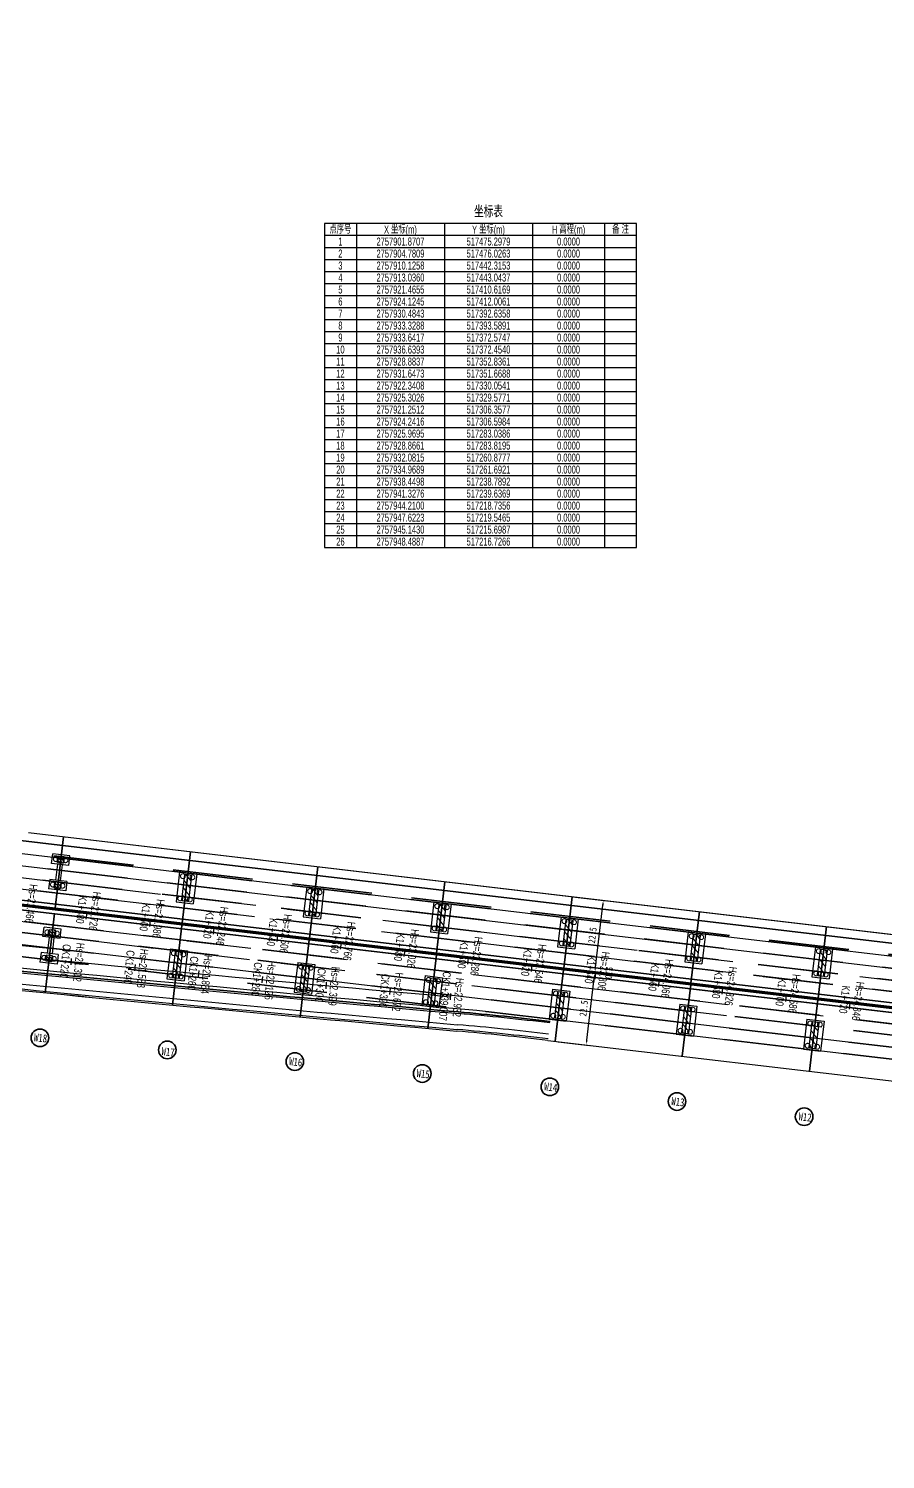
# Model space of a CAD drawing. Extents: x 0 to 558779, y 0 to 2762081.
# Drawn here: x 517694.1 to 517961.7, y 2757667.7 to 2758114.7 of the extents above; entities that cross this region are included whole.
import ezdxf
from ezdxf.enums import TextEntityAlignment as Align

# ---------------------------------------------------------------- set-up
doc = ezdxf.new("R2010")
doc.units = 0
doc.header["$LTSCALE"] = 20
doc.header["$PDMODE"] = 34
for name, pattern in [('CENTER', [2, 1.25, -0.25, 0.25, -0.25]), ('DASHED', [19.05, 12.7, -6.35]), ('HIDDEN', [0.375, 0.25, -0.125])]:
    doc.linetypes.add(name, pattern=pattern)
for name, color, linetype in [('B-标线', 8, 'Continuous'), ('DL-非机动车道边线', 6, 'Continuous'), ('L-主桥边线', 240, 'Continuous'), ('QL-主线桥墩', 191, 'Continuous'), ('XW_2022', 7, 'Continuous'), ('XW_C-20220918', 7, 'Continuous'), ('主线墩中心线', 6, 'Continuous'), ('主线墩号', 1, 'Continuous'), ('主线桥宽', 4, 'Continuous'), ('桩号-2022', 7, 'Continuous'), ('点划线', 6, 'CENTER'), ('粗实线', 1, 'Continuous'), ('设计高-2022', 7, 'Continuous'), ('设计高-地面高-2022', 7, 'Continuous'), ('设计高-地面高-C-20220918', 7, 'Continuous'), ('道路边线', 22, 'Continuous')]:
    doc.layers.add(name, color=color, linetype=linetype)
doc.layers.add('坐标标注', color=6, linetype='Continuous', plot=False)
doc.layers.add('构造细实', color=5, linetype='Continuous', lineweight=15)
doc.layers.add('细虚线', color=2, linetype='DASHED', lineweight=15)
doc.styles.get("Standard").update_dxf_attribs({"font": 'fsdb_e.shx', "width": 0.7, "bigfont": 'hzdx.shx'})
doc.styles.add('仿宋', font='simfang_0.ttf', dxfattribs={"width": 0.8})
doc.dimstyles.new('跨度', dxfattribs={"dimscale": 2, "dimtxt": 2.2, "dimasz": 1.5, "dimexe": 1, "dimexo": 1, "dimgap": 1, "dimtad": 1, "dimdec": 3, "dimzin": 9, "dimdsep": 46, "dimtxsty": '仿宋', "dimcen": 0, "dimclrd": 4, "dimclre": 4, "dimclrt": 256, "dimadec": 0, "dimazin": 3, "dimtfac": 1, "dimtdec": 3, "dimtix": 1, "dimtmove": 2, "dimatfit": 3, "dimfxl": 1, "dimtolj": 1, "dimtzin": 0, "dimarcsym": 2})
pattern_1 = [(45, (0, 0), (-44.194174, 44.194174), [])]
pattern_2 = [(128.276, (0.7816, 6.6291), (-1.24625, -0.98338), [])]

# ---------------------------------------------------------------- blocks, each defined once
blk = doc.blocks.new('W18')
at = {"layer": '构造细实'}
h = blk.add_hatch(dxfattribs=at)
h.set_pattern_fill('ANSI31', color=4, scale=500, style=0)
h.set_pattern_definition(pattern_1)
h.paths.add_polyline_path([(61438, -9234), (61438, -9064), (61413, -9064), (61413, -9039), (61263, -9039), (61263, -9064), (61238, -9064), (61238, -9234), (61263, -9234), (61263, -9259), (61413, -9259), (61413, -9234)])
h.paths.add_polyline_path([(62213, -9234), (62238, -9234), (62238, -9064), (62213, -9064), (62213, -9039), (62063, -9039), (62063, -9064), (62038, -9064), (62038, -9234), (62063, -9234), (62063, -9259), (62213, -9259)])
h = blk.add_hatch(dxfattribs=at)
h.set_pattern_fill('ANSI31', color=4, scale=500, style=0)
h.set_pattern_definition(pattern_1)
h.paths.add_polyline_path([(64338, -9234), (64338, -9064), (64363, -9064), (64363, -9039), (64513, -9039), (64513, -9064), (64538, -9064), (64538, -9234), (64513, -9234), (64513, -9259), (64363, -9259), (64363, -9234)])
h.paths.add_polyline_path([(63563, -9234), (63538, -9234), (63538, -9064), (63563, -9064), (63563, -9039), (63713, -9039), (63713, -9064), (63738, -9064), (63738, -9234), (63713, -9234), (63713, -9259), (63563, -9259)])
at = {"layer": '点划线', "ltscale": 2}
blk.add_line((62888, -8862), (62888, -9435), dxfattribs=at)
at = {"layer": '点划线'}
for p, q in [((61188, -9149), (62288, -9149)), ((63488, -9149), (64588, -9149))]:
    blk.add_line(p, q, dxfattribs=at)
at = {"layer": '粗实线'}
for p, q in [((61488, -8879), (61188, -8879)), ((61188, -8879), (61188, -9419)), ((61488, -8879), (61488, -9419)), ((61988, -8879), (62288, -8879)), ((61988, -8879), (61988, -9419)), ((62288, -8879), (62288, -9419)), ((63788, -8879), (63488, -8879)), ((63488, -8879), (63488, -9419)), ((63788, -8879), (63788, -9419)), ((64288, -8879), (64588, -8879)), ((64288, -8879), (64288, -9419)), ((64588, -8879), (64588, -9419)), ((61988, -9074), (61488, -9074)), ((61988, -9224), (61488, -9224)), ((63788, -9074), (64288, -9074)), ((63788, -9224), (64288, -9224)), ((61488, -9419), (61188, -9419)), ((61988, -9419), (62288, -9419)), ((63788, -9419), (63488, -9419)), ((64288, -9419), (64588, -9419))]:
    blk.add_line(p, q, dxfattribs=at)
at = {"layer": '粗实线', "color": 4}
for points in [[(61438, -9234), (61438, -9064), (61413, -9064), (61413, -9039), (61263, -9039), (61263, -9064), (61238, -9064), (61238, -9234), (61263, -9234), (61263, -9259)], [(61263, -9259), (61413, -9259), (61413, -9234), (61438, -9234)], [(62213, -9234), (62238, -9234), (62238, -9064), (62213, -9064), (62213, -9039), (62063, -9039), (62063, -9064), (62038, -9064), (62038, -9234)], [(62038, -9234), (62063, -9234), (62063, -9259), (62213, -9259), (62213, -9234)], [(63563, -9234), (63538, -9234), (63538, -9064), (63563, -9064), (63563, -9039), (63713, -9039), (63713, -9064), (63738, -9064), (63738, -9234)], [(63738, -9234), (63713, -9234), (63713, -9259), (63563, -9259), (63563, -9234)], [(64338, -9234), (64338, -9064), (64363, -9064), (64363, -9039), (64513, -9039), (64513, -9064), (64538, -9064), (64538, -9234), (64513, -9234), (64513, -9259)], [(64513, -9259), (64363, -9259), (64363, -9234), (64338, -9234)]]:
    blk.add_lwpolyline(points, dxfattribs=at)
at = {"layer": '细虚线', "ltscale": 5}
for centre in [(61338, -8999), (62138, -8999), (63638, -8999), (64438, -8999), (61338, -9299), (62138, -9299), (63638, -9299), (64438, -9299)]:
    blk.add_circle(centre, 75, dxfattribs=at)
blk = doc.blocks.new('引桥40m下部结构')
at = {"layer": '构造细实'}
h = blk.add_hatch(dxfattribs=at)
h.set_pattern_fill('ANSI31', color=4, scale=0.5, style=0)
h.paths.add_polyline_path([(-7.17, 0.85), (-7.17, 0), (-7.17, -0.85), (-7.42, -0.85), (-7.42, -1.1), (-15.33, -1.1), (-15.33, -0.85), (-15.58, -0.85), (-15.58, 0.85), (-15.33, 0.85), (-15.33, 1.1), (-7.42, 1.1), (-7.42, 0.85)])
h = blk.add_hatch(dxfattribs=at)
h.set_pattern_fill('ANSI31', color=4, scale=0.5, style=0)
h.paths.add_polyline_path([(15.58, 0.85), (15.58, 0), (15.58, -0.85), (15.33, -0.85), (15.33, -1.1), (7.42, -1.1), (7.42, -0.85), (7.17, -0.85), (7.17, 0.85), (7.42, 0.85), (7.42, 1.1), (15.33, 1.1), (15.33, 0.85)])
at = {"layer": '粗实线'}
for p, q in [((-16.08, 2.7), (-16.08, -2.7)), ((-6.67, 2.7), (-16.08, 2.7)), ((-6.67, 2.7), (-6.67, -2.7)), ((6.67, 2.7), (6.67, -2.7)), ((16.08, 2.7), (6.67, 2.7)), ((16.08, 2.7), (16.08, -2.7)), ((-6.67, -2.7), (-16.08, -2.7)), ((16.08, -2.7), (6.67, -2.7))]:
    blk.add_line(p, q, dxfattribs=at)
at = {"layer": '粗实线', "color": 4}
for points in [[(-7.17, 0.85), (-7.42, 0.85), (-7.42, 1.1), (-15.33, 1.1), (-15.33, 0.85), (-15.58, 0.85)], [(-7.17, 0.85), (-7.17, 0), (-7.17, -0.85), (-7.42, -0.85), (-7.42, -1.1), (-15.33, -1.1), (-15.33, -0.85), (-15.58, -0.85), (-15.58, 0.85)], [(15.58, 0.85), (15.33, 0.85), (15.33, 1.1), (7.42, 1.1), (7.42, 0.85), (7.17, 0.85)], [(15.58, 0.85), (15.58, 0), (15.58, -0.85), (15.33, -0.85), (15.33, -1.1), (7.42, -1.1), (7.42, -0.85), (7.17, -0.85), (7.17, 0.85)]]:
    blk.add_lwpolyline(points, dxfattribs=at)
at = {"layer": '细虚线', "ltscale": 5}
for centre in [(-14.88, 1.5), (-7.87, 1.5), (7.87, 1.5), (14.88, 1.5), (-14.88, -1.5), (-7.87, -1.5), (7.87, -1.5), (14.88, -1.5)]:
    blk.add_circle(centre, 0.75, dxfattribs=at)
blk = doc.blocks.new('W17')
at = {"layer": '构造细实'}
h = blk.add_hatch(dxfattribs=at)
h.set_pattern_fill('ANSI31', color=4, scale=0.5, angle=83.276, style=0)
h.set_pattern_definition(pattern_2)
h.paths.add_polyline_path([(-0.9, -0.4), (-0.06, -0.5), (0.79, -0.6), (0.76, -0.84), (1, -0.87), (0.08, -8.72), (-0.17, -8.69), (-0.2, -8.94), (-1.89, -8.74), (-1.86, -8.49), (-2.11, -8.46), (-1.18, -0.62), (-0.93, -0.65)])
at = {"layer": '粗实线'}
for p, q in [((-2.68, 0.32), (-3.78, -9.02)), ((-2.68, 0.32), (2.68, -0.32)), ((2.68, -0.32), (1.58, -9.65)), ((-3.78, -9.02), (1.58, -9.65))]:
    blk.add_line(p, q, dxfattribs=at)
at = {"layer": '粗实线', "color": 4}
for points in [[(-0.9, -0.4), (-0.93, -0.65), (-1.18, -0.62), (-2.11, -8.46), (-1.86, -8.49), (-1.89, -8.74)], [(-0.9, -0.4), (-0.06, -0.5), (0.79, -0.6), (0.76, -0.84), (1, -0.87), (0.08, -8.72), (-0.17, -8.69), (-0.2, -8.94), (-1.89, -8.74)]]:
    blk.add_lwpolyline(points, dxfattribs=at)
at = {"layer": '细虚线', "ltscale": 5}
for centre in [(-1.63, -1.02), (1.35, -1.37), (-2.45, -7.97), (0.53, -8.32)]:
    blk.add_circle(centre, 0.75, dxfattribs=at)
blk = doc.blocks.new('W16')
at = {"layer": '构造细实'}
h = blk.add_hatch(dxfattribs=at)
h.set_pattern_fill('ANSI31', color=4, scale=0.5, angle=83.276, style=0)
h.set_pattern_definition([(128.276, (0.7816, 6.6291), (-1.24625, -0.98338), [])])
h.paths.add_polyline_path([(-0.9, -0.4), (-0.06, -0.5), (0.79, -0.6), (0.76, -0.84), (1, -0.87), (0.08, -8.72), (-0.17, -8.69), (-0.2, -8.94), (-1.89, -8.74), (-1.86, -8.49), (-2.11, -8.46), (-1.18, -0.62), (-0.93, -0.65)])
at = {"layer": '粗实线'}
for p, q in [((-2.68, 0.32), (-3.78, -9.02)), ((-2.68, 0.32), (2.68, -0.32)), ((2.68, -0.32), (1.58, -9.65)), ((-3.78, -9.02), (1.58, -9.65))]:
    blk.add_line(p, q, dxfattribs=at)
at = {"layer": '粗实线', "color": 4}
for points in [[(-0.9, -0.4), (-0.93, -0.65), (-1.18, -0.62), (-2.11, -8.46), (-1.86, -8.49), (-1.89, -8.74)], [(-0.9, -0.4), (-0.06, -0.5), (0.79, -0.6), (0.76, -0.84), (1, -0.87), (0.08, -8.72), (-0.17, -8.69), (-0.2, -8.94), (-1.89, -8.74)]]:
    blk.add_lwpolyline(points, dxfattribs=at)
at = {"layer": '细虚线', "ltscale": 5}
for centre in [(-1.63, -1.02), (1.35, -1.37), (-2.45, -7.97), (0.53, -8.32)]:
    blk.add_circle(centre, 0.75, dxfattribs=at)
blk = doc.blocks.new('W15')
at = {"layer": '构造细实'}
h = blk.add_hatch(dxfattribs=at)
h.set_pattern_fill('ANSI31', color=4, scale=0.5, angle=83.276, style=0)
h.set_pattern_definition(pattern_2)
h.paths.add_polyline_path([(-0.9, -0.4), (-0.06, -0.5), (0.79, -0.6), (0.76, -0.84), (1, -0.87), (0.08, -8.72), (-0.17, -8.69), (-0.2, -8.94), (-1.89, -8.74), (-1.86, -8.49), (-2.11, -8.46), (-1.18, -0.62), (-0.93, -0.65)])
at = {"layer": '粗实线'}
for p, q in [((-2.68, 0.32), (-3.78, -9.02)), ((-2.68, 0.32), (2.68, -0.32)), ((2.68, -0.32), (1.58, -9.65)), ((-3.78, -9.02), (1.58, -9.65))]:
    blk.add_line(p, q, dxfattribs=at)
at = {"layer": '粗实线', "color": 4}
for points in [[(-0.9, -0.4), (-0.93, -0.65), (-1.18, -0.62), (-2.11, -8.46), (-1.86, -8.49), (-1.89, -8.74)], [(-0.9, -0.4), (-0.06, -0.5), (0.79, -0.6), (0.76, -0.84), (1, -0.87), (0.08, -8.72), (-0.17, -8.69), (-0.2, -8.94), (-1.89, -8.74)]]:
    blk.add_lwpolyline(points, dxfattribs=at)
at = {"layer": '细虚线', "ltscale": 5}
for centre in [(-1.63, -1.02), (1.35, -1.37), (-2.45, -7.97), (0.53, -8.32)]:
    blk.add_circle(centre, 0.75, dxfattribs=at)
blk = doc.blocks.new('标注墩')
at = {"layer": '主线墩号', "lineweight": 35}
blk.add_circle((0, -28.5), 5.5, dxfattribs=at)
blk = doc.blocks.new('*D1517')
at = {"layer": 'DEFPOINTS', "color": 0}
for p in [(840.31, -179.19), (850.04, -180.34), (837.67, -201.54)]:
    blk.add_point(p, dxfattribs=at)
at = {"layer": '主线桥宽', "color": 4, "lineweight": -2}
for p, q in [((841.3, -179.31), (851.04, -180.46)), ((847.59, -201.2), (849.87, -181.83)), ((838.67, -201.66), (848.4, -202.81))]:
    blk.add_line(p, q, dxfattribs=at)
at = {"layer": '主线桥宽', "color": 4}
for points in [[(850.12, -181.86), (849.62, -181.8), (850.04, -180.34)], [(847.34, -201.17), (847.83, -201.23), (847.41, -202.69)]]:
    blk.add_solid(points, dxfattribs=at)
at = {"layer": '主线桥宽', "insert": (846.62, -191.27), "char_height": 2.2, "attachment_point": 5, "rotation": 83.276, "style": '仿宋'}
blk.add_mtext('\\A1;22.5', dxfattribs=at)
blk = doc.blocks.new('*D1535')
at = {"layer": 'DEFPOINTS', "color": 0}
for p in [(840.37, -178.7), (840.31, -179.19), (850.1, -179.85)]:
    blk.add_point(p, dxfattribs=at)
at = {"layer": '主线桥宽', "color": 4, "lineweight": -2}
for p, q in [((850.28, -178.36), (850.45, -176.87)), ((841.3, -179.31), (851.04, -180.46)), ((841.36, -178.82), (851.1, -179.96)), ((849.87, -181.83), (849.69, -183.32)), ((850.04, -180.34), (850.1, -179.85))]:
    blk.add_line(p, q, dxfattribs=at)
at = {"layer": '主线桥宽', "color": 4}
for points in [[(850.03, -178.33), (850.53, -178.39), (850.1, -179.85)], [(850.12, -181.86), (849.62, -181.8), (850.04, -180.34)]]:
    blk.add_solid(points, dxfattribs=at)
at = {"layer": '主线桥宽', "insert": (854.5, -180.17), "char_height": 2.2, "attachment_point": 5, "rotation": 83.276, "style": '仿宋'}
blk.add_mtext('\\A1;0.5', dxfattribs=at)
blk = doc.blocks.new('*D1536')
at = {"layer": 'DEFPOINTS', "color": 0}
for p in [(843, -156.35), (852.74, -157.5), (840.37, -178.7)]:
    blk.add_point(p, dxfattribs=at)
at = {"layer": '主线桥宽', "color": 4, "lineweight": -2}
for p, q in [((843.99, -156.47), (853.73, -157.62)), ((850.28, -178.36), (852.56, -158.99)), ((841.36, -178.82), (851.1, -179.96))]:
    blk.add_line(p, q, dxfattribs=at)
at = {"layer": '主线桥宽', "color": 4}
for points in [[(852.81, -159.02), (852.31, -158.96), (852.74, -157.5)], [(850.03, -178.33), (850.53, -178.39), (850.1, -179.85)]]:
    blk.add_solid(points, dxfattribs=at)
at = {"layer": '主线桥宽', "insert": (849.32, -168.43), "char_height": 2.2, "attachment_point": 5, "rotation": 83.276, "style": '仿宋'}
blk.add_mtext('\\A1;22.5', dxfattribs=at)
blk = doc.blocks.new('主线桥墩10.09')
at = {"layer": '构造细实'}
h = blk.add_hatch(dxfattribs=at)
h.set_pattern_fill('ANSI31', color=4, scale=0.5, angle=83.275957, style=0)
h.set_pattern_definition([(128.276, (721.1615, -164.896), (-1.24625, -0.98338), [])])
h.paths.add_polyline_path([(722.141, -149.3285), (722.9851, -149.4281), (723.8293, -149.5276), (723.8, -149.7759), (724.0483, -149.8051), (723.1233, -157.6508), (722.875, -157.6215), (722.8458, -157.8698), (721.1575, -157.6708), (721.1867, -157.4225), (720.9385, -157.3932), (721.8634, -149.5475), (722.1117, -149.5768)])
h = blk.add_hatch(dxfattribs=at)
h.set_pattern_fill('ANSI31', color=4, scale=0.5, angle=83.275957, style=0)
h.set_pattern_definition([(128.276, (760.8864, -169.5794), (-1.24625, -0.98338), [])])
h.paths.add_polyline_path([(761.8659, -154.012), (762.71, -154.1116), (763.5542, -154.2111), (763.5249, -154.4594), (763.7732, -154.4886), (762.8482, -162.3343), (762.5999, -162.305), (762.5706, -162.5533), (760.8823, -162.3543), (760.9116, -162.106), (760.6633, -162.0767), (761.5883, -154.231), (761.8366, -154.2603)])
h = blk.add_hatch(dxfattribs=at)
h.set_pattern_fill('ANSI31', color=4, scale=0.5, angle=83.275957, style=0)
h.set_pattern_definition([(128.276, (800.6112, -174.263), (-1.24625, -0.98338), [])])
h.paths.add_polyline_path([(801.5907, -158.6955), (802.4349, -158.7951), (803.279, -158.8946), (803.2498, -159.1429), (803.498, -159.1721), (802.573, -167.0178), (802.3248, -166.9885), (802.2955, -167.2368), (800.6072, -167.0378), (800.6365, -166.7895), (800.3882, -166.7602), (801.3132, -158.9145), (801.5615, -158.9438)])
at = {"layer": 'L-主桥边线', "color": 1, "lineweight": 35}
for points in [[(-27.6447, 11.6589, 0.0745331), (544.5198, -144.3219), (1927.4958, -307.3726)], [(-27.4431, 12.1164, 0.0745331), (544.5783, -143.8253), (1927.5544, -306.876)]]:
    blk.add_lwpolyline(points, format="xyb", dxfattribs=at)
at = {"layer": '主线墩中心线', "linetype": 'CENTER', "lineweight": 35}
for p, q in [((681.4659, -159.9641), (684.1004, -137.6189)), ((721.1908, -164.6476), (723.8253, -142.3024)), ((760.9156, -169.3311), (763.5501, -146.9859)), ((800.6405, -174.0146), (803.275, -151.6694)), ((840.3654, -178.6981), (842.9998, -156.3529)), ((678.3504, -186.3893), (681.4074, -160.4607)), ((718.1784, -190.1987), (721.1322, -165.1442)), ((880.0902, -183.3816), (882.7247, -161.0364)), ((758.0179, -193.9098), (760.8571, -169.8277)), ((919.8151, -188.0651), (922.4496, -165.7199)), ((797.8689, -197.5228), (800.582, -174.5112)), ((837.6724, -201.5399), (840.3068, -179.1947)), ((877.3972, -206.2234), (880.0317, -183.8782)), ((917.1221, -210.9069), (919.7566, -188.5617))]:
    blk.add_line(p, q, dxfattribs=at)
at = {"layer": '粗实线'}
for p, q in [((720.3623, -148.6154), (719.2616, -157.9507)), ((720.3623, -148.6154), (725.7251, -149.2476)), ((725.7251, -149.2476), (724.6245, -158.583)), ((760.0871, -153.2989), (758.9865, -162.6342)), ((760.0871, -153.2989), (765.45, -153.9311)), ((765.45, -153.9311), (764.3494, -163.2665)), ((719.2616, -157.9507), (724.6245, -158.583)), ((799.812, -157.9824), (798.7114, -167.3177)), ((799.812, -157.9824), (805.1749, -158.6146)), ((805.1749, -158.6146), (804.0742, -167.95)), ((758.9865, -162.6342), (764.3494, -163.2665)), ((798.7114, -167.3177), (804.0742, -167.95))]:
    blk.add_line(p, q, dxfattribs=at)
at = {"layer": '粗实线', "color": 4}
for points in [[(722.141, -149.3285), (722.1117, -149.5768), (721.8634, -149.5475), (720.9385, -157.3932), (721.1867, -157.4225), (721.1575, -157.6708)], [(722.141, -149.3285), (722.9851, -149.4281), (723.8293, -149.5276), (723.8, -149.7759), (724.0483, -149.8051), (723.1233, -157.6508), (722.875, -157.6215), (722.8458, -157.8698), (721.1575, -157.6708)], [(761.8659, -154.012), (761.8366, -154.2603), (761.5883, -154.231), (760.6633, -162.0767), (760.9116, -162.106), (760.8823, -162.3543)], [(761.8659, -154.012), (762.71, -154.1116), (763.5542, -154.2111), (763.5249, -154.4594), (763.7732, -154.4886), (762.8482, -162.3343), (762.5999, -162.305), (762.5706, -162.5533), (760.8823, -162.3543)], [(801.5907, -158.6955), (801.5615, -158.9438), (801.3132, -158.9145), (800.3882, -166.7602), (800.6365, -166.7895), (800.6072, -167.0378)], [(801.5907, -158.6955), (802.4349, -158.7951), (803.279, -158.8946), (803.2498, -159.1429), (803.498, -159.1721), (802.573, -167.0178), (802.3248, -166.9885), (802.2955, -167.2368), (800.6072, -167.0378)]]:
    blk.add_lwpolyline(points, dxfattribs=at)
at = {"layer": '细虚线', "ltscale": 5}
for centre in [(721.4135, -149.9476), (724.3929, -150.2989), (720.5939, -156.8995), (761.1384, -154.6311), (764.1177, -154.9824), (723.5733, -157.2507), (760.3188, -161.583), (800.8632, -159.3146), (803.8426, -159.6659), (763.2981, -161.9342), (800.0436, -166.2665), (803.023, -166.6177)]:
    blk.add_circle(centre, 0.75, dxfattribs=at)
at = {"layer": '道路边线', "color": 1}
blk.add_line((835.4015, -201.2722), (1924.8613, -329.7178), dxfattribs=at)
blk.add_lwpolyline([(673.2261, -136.3368), (1846.0527, -274.6113)], dxfattribs=at)
at = {"layer": '道路边线', "color": 1, "flags": 128}
blk.add_lwpolyline([(478.355, -166.4666), (499.8674, -168.3641, -0.00450679), (526.6818, -170.973, 0.00434749), (806.9832, -198.3352)], format="xyb", dxfattribs=at)
at = {"layer": '道路边线', "color": 1}
blk.add_arc((719.0165, -1188.4351), 994, 83.2759573, 84.9228152, dxfattribs=at)
at = {"layer": '主线墩中心线'}
for name, p in [('W17', (720.2056, -173.0038)), ('W16', (759.9878, -177.2011)), ('W15', (799.7758, -181.3493))]:
    blk.add_blockref(name, p, dxfattribs=at)
at = {"layer": '主线墩号', "xscale": 0.0099999999756275, "yscale": 0.0099999999756275, "zscale": 0.0099999999756275, "rotation": 263.2759572199074}
blk.add_blockref('W18', (845.9276, 453.6319), dxfattribs=at)
at = {"layer": '主线墩号', "rotation": 83.27595726202405}
for p in [(840.3361, -178.9464), (880.061, -183.6299), (919.7858, -188.3134)]:
    blk.add_blockref('引桥40m下部结构', p, dxfattribs=at)
at = {"layer": '主线墩号', "lineweight": 35, "xscale": -0.4999999999879394, "yscale": 0.5, "zscale": 0.5, "rotation": 353.2757236833965}
for p in [(678.428, -186.2959), (718.2218, -190.0813), (758.0398, -193.729), (797.8384, -197.4584), (837.6933, -201.6113), (877.4011, -206.2075), (917.1135, -210.9473)]:
    blk.add_blockref('标注墩', p, dxfattribs=at)
at = {"layer": '主线墩号', "lineweight": 35, "style": '仿宋', "width": 0.8}
for s, p in [('W18', (676.969, -200.4692)), ('W17', (716.8044, -204.8297)), ('W16', (756.6726, -207.954)), ('W15', (796.4712, -211.6833)), ('W14', (836.3261, -215.8362)), ('W13', (876.0339, -220.4324)), ('W12', (915.7463, -225.1722))]:
    blk.add_text(s, height=2.5, rotation=353.330862, dxfattribs=at).set_placement(p, align=Align.MIDDLE_CENTER)
at = {"layer": '主线桥宽'}
dim = blk.add_linear_dim(base=(852.7375, -157.501), p1=(840.3654, -178.6981), p2=(842.9998, -156.3529), angle=263.275957, dimstyle='跨度', override={"dimscale": 1, "dimfxl": 0.6}, dxfattribs=at)
dim.commit()
dim.dimension.update_dxf_attribs({"geometry": '*D1536', "text_midpoint": (849.3159, -168.4255)})
dim = blk.add_linear_dim(base=(850.103, -179.8462), p1=(840.3068, -179.1947), p2=(840.3654, -178.6981), angle=263.275957, dimstyle='跨度', override={"dimscale": 1, "dimfxl": 0.6}, dxfattribs=at)
dim.commit()
dim.dimension.update_dxf_attribs({"geometry": '*D1535', "text_midpoint": (854.5026, -180.1714), "dimtype": 160})
dim = blk.add_aligned_dim(p1=(837.6724, -201.5399), p2=(840.3068, -179.1947), distance=-9.8051, dimstyle='跨度', override={"dimscale": 1, "dimfxl": 0.6}, dxfattribs=at)
dim.commit()
dim.dimension.update_dxf_attribs({"geometry": '*D1517', "text_midpoint": (846.6229, -191.2673)})

msp = doc.modelspace()

# ---------------------------------------------------------------- linework, layer by layer
at = {"layer": 'B-标线', "linetype": 'HIDDEN', "ltscale": 4}
for p, q in [((517565.994, 2757860.788), (518229.236, 2757782.592)), ((517566.404, 2757864.263), (518229.646, 2757786.068)), ((517564.414, 2757847.38), (518227.656, 2757769.185)), ((517564.823, 2757850.856), (518228.065, 2757772.661))]:
    msp.add_line(p, q, dxfattribs=at)
at = {"layer": 'B-标线', "lineweight": 35, "flags": 128}
for points in [[(516332.954, 2758339.614), (516966.687, 2758045.768, 0.0793686), (517567.751, 2757875.684), (518685.096, 2757743.951)], [(516325.172, 2758322.83), (516958.905, 2758028.984, 0.0793686), (517565.584, 2757857.312), (518685.096, 2757725.323)], [(516323.91, 2758320.109), (516957.643, 2758026.263, 0.0793686), (517565.233, 2757854.332), (518685.096, 2757722.302)]]:
    msp.add_lwpolyline(points, format="xyb", dxfattribs=at)
at = {"layer": 'B-标线', "linetype": 'HIDDEN', "lineweight": 35, "ltscale": 5, "flags": 128}
for points in [[(516331.271, 2758335.985), (516965.005, 2758042.139, 0.0793686), (517567.282, 2757871.712), (518685.096, 2757739.923)], [(516331.482, 2758336.439), (516965.215, 2758042.593, 0.0793686), (517567.341, 2757872.208), (518685.096, 2757740.427)], [(516329.694, 2758332.583), (516963.427, 2758038.737, 0.0793686), (517566.843, 2757867.988), (518685.096, 2757736.147)], [(516326.644, 2758326.005), (516960.377, 2758032.16, 0.0793686), (517565.994, 2757860.788), (518685.096, 2757728.847)], [(516328.116, 2758329.181), (516961.85, 2758035.335, 0.0793686), (517566.404, 2757864.263), (518685.096, 2757732.371)], [(516322.438, 2758316.933), (516956.171, 2758023.087, 0.0793686), (517564.823, 2757850.856), (518947.799, 2757687.806, 0.0200316), (519307.547, 2757659.942), (521003.552, 2757596.752)], [(516320.965, 2758313.758), (516954.699, 2758019.912, 0.0793686), (517564.414, 2757847.38), (518947.39, 2757684.33, 0.0200316), (519307.417, 2757656.444), (521003.422, 2757593.254)], [(516319.388, 2758310.356), (516953.121, 2758016.51, 0.0793686), (517563.975, 2757843.656), (518946.951, 2757680.605, 0.0200316), (519307.277, 2757652.697), (521003.282, 2757589.507)], [(516317.81, 2758306.954), (516951.544, 2758013.108, 0.0793686), (517563.535, 2757839.932), (518946.511, 2757676.881, 0.0200316), (519307.137, 2757648.95), (521003.142, 2757585.76)]]:
    msp.add_lwpolyline(points, format="xyb", dxfattribs=at)
at = {"layer": 'B-标线', "linetype": 'Continuous', "ltscale": 4}
for points in [[(516801.449, 2758113.842), (516963.427, 2758038.737, 0.0793686), (517566.843, 2757867.988), (518230.085, 2757789.792)], [(516796.927, 2758104.09), (516958.905, 2758028.984, 0.0793686), (517565.584, 2757857.312), (518228.827, 2757779.116)], [(516795.665, 2758101.368), (516957.643, 2758026.263, 0.0793686), (517565.233, 2757854.332), (518228.475, 2757776.137)], [(516791.143, 2758091.615), (516953.121, 2758016.51, 0.0793686), (517563.975, 2757843.656), (518227.217, 2757765.461)]]:
    msp.add_lwpolyline(points, format="xyb", dxfattribs=at)
for points in [[(517672.478, 2757859.309), (518230.524, 2757793.517)], [(517834.094, 2757808.034), (518226.777, 2757761.737)]]:
    msp.add_lwpolyline(points, dxfattribs=at)
for radius, end in [(16181.5, 264.484604), (16188.5, 264.942825)]:
    msp.add_arc((519261.107, 2773933.515), radius, 263.5219688, end, dxfattribs=at)
at = {"layer": 'DL-非机动车道边线'}
for centre, radius, start, end in [((519261.107, 2773933.515), 16190, 263.9264504, 264.9228152), ((519261.107, 2773933.515), 16193.5, 263.9264504, 264.9228152), ((517739.876, 2756811.46), 999.5, 83.275957, 84.922815), ((517739.876, 2756811.46), 996, 83.275957, 84.922815)]:
    msp.add_arc(centre, radius, start, end, dxfattribs=at)
at = {"layer": 'L-主桥边线', "lineweight": 35}
for points in [[(516796.19, 2758102.502), (516958.169, 2758027.397, 0.0793686), (517565.38, 2757855.574), (518228.622, 2757777.378)], [(516796.401, 2758102.956), (516958.379, 2758027.85, 0.0793686), (517565.438, 2757856.07), (518228.68, 2757777.875)]]:
    msp.add_lwpolyline(points, format="xyb", dxfattribs=at)
for centre, radius, start, end in [((519261.107, 2773933.515), 16189.5, 263.9264504, 264.9228152), ((517739.876, 2756811.46), 1000, 83.275957, 84.922815)]:
    msp.add_arc(centre, radius, start, end, dxfattribs=at)
at = {"layer": 'XW_2022', "color": 4}
msp.add_line((517565.409, 2757855.822), (518685.487, 2757723.766), dxfattribs=at)
at = {"layer": 'XW_C-20220918', "color": 2}
msp.add_arc((519261.107, 2773933.515), 16185, 263.5219688, 264.9123007, dxfattribs=at)
at = {"layer": '坐标标注', "color": 5}
for p, q in [((517796.474, 2758053.852), (517796.474, 2757952.602)), ((517823.974, 2758053.852), (517823.974, 2757952.602)), ((517851.474, 2758053.852), (517851.474, 2757952.602)), ((517873.974, 2758053.852), (517873.974, 2757952.602))]:
    msp.add_line(p, q, dxfattribs=at)
at = {"layer": '坐标标注', "color": 3}
for p, q in [((517786.474, 2758050.227), (517883.974, 2758050.227)), ((517786.474, 2758046.352), (517883.974, 2758046.352)), ((517786.474, 2758042.602), (517883.974, 2758042.602)), ((517786.474, 2758038.852), (517883.974, 2758038.852)), ((517786.474, 2758035.102), (517883.974, 2758035.102)), ((517786.474, 2758031.352), (517883.974, 2758031.352)), ((517786.474, 2758027.602), (517883.974, 2758027.602)), ((517786.474, 2758023.852), (517883.974, 2758023.852)), ((517786.474, 2758020.102), (517883.974, 2758020.102)), ((517786.474, 2758016.352), (517883.974, 2758016.352)), ((517786.474, 2758012.602), (517883.974, 2758012.602)), ((517786.474, 2758008.852), (517883.974, 2758008.852)), ((517786.474, 2758005.102), (517883.974, 2758005.102)), ((517786.474, 2758001.352), (517883.974, 2758001.352)), ((517786.474, 2757997.602), (517883.974, 2757997.602)), ((517786.474, 2757993.852), (517883.974, 2757993.852)), ((517786.474, 2757990.102), (517883.974, 2757990.102)), ((517786.474, 2757986.352), (517883.974, 2757986.352)), ((517786.474, 2757982.602), (517883.974, 2757982.602)), ((517786.474, 2757978.852), (517883.974, 2757978.852)), ((517786.474, 2757975.102), (517883.974, 2757975.102)), ((517786.474, 2757971.352), (517883.974, 2757971.352)), ((517786.474, 2757967.602), (517883.974, 2757967.602)), ((517786.474, 2757963.852), (517883.974, 2757963.852)), ((517786.474, 2757960.102), (517883.974, 2757960.102)), ((517786.474, 2757956.352), (517883.974, 2757956.352)), ((517786.474, 2757952.602), (517883.974, 2757952.602))]:
    msp.add_line(p, q, dxfattribs=at)
at = {"layer": '坐标标注', "color": 2}
msp.add_lwpolyline([(517786.474, 2758053.852), (517786.474, 2757952.602), (517883.974, 2757952.602), (517883.974, 2758053.852)], close=True, dxfattribs=at)
at = {"layer": '设计高-地面高-2022', "color": 7}
for p, q in [((517712.228, 2757838.512), (517711.993, 2757836.526)), ((517732.09, 2757836.17), (517731.856, 2757834.184)), ((517751.953, 2757833.829), (517751.718, 2757831.842)), ((517771.815, 2757831.487), (517771.581, 2757829.501)), ((517791.677, 2757829.145), (517791.443, 2757827.159)), ((517811.54, 2757826.803), (517811.306, 2757824.817)), ((517831.402, 2757824.462), (517831.168, 2757822.475)), ((517851.265, 2757822.12), (517851.031, 2757820.134)), ((517871.127, 2757819.778), (517870.893, 2757817.792)), ((517890.99, 2757817.436), (517890.755, 2757815.45)), ((517910.852, 2757815.095), (517910.618, 2757813.108)), ((517930.714, 2757812.753), (517930.48, 2757810.767)), ((517950.577, 2757810.411), (517950.343, 2757808.425))]:
    msp.add_line(p, q, dxfattribs=at)
at = {"layer": '设计高-地面高-C-20220918', "color": 3}
for p, q in [((517707.411, 2757824.267), (517707.219, 2757822.276)), ((517727.319, 2757822.359), (517727.13, 2757820.368)), ((517747.229, 2757820.476), (517747.042, 2757818.485)), ((517767.141, 2757818.618), (517766.957, 2757816.626)), ((517787.056, 2757816.784), (517786.874, 2757814.792)), ((517806.972, 2757814.975), (517806.793, 2757812.983)), ((517825.902, 2757813.278), (517825.725, 2757811.286))]:
    msp.add_line(p, q, dxfattribs=at)
at = {"layer": '道路边线'}
msp.add_line((517856.261, 2757798.623), (518225.987, 2757755.033), dxfattribs=at)
msp.add_lwpolyline([(517694.086, 2757863.559), (518231.315, 2757800.22)], dxfattribs=at)
for centre, radius, start, end in [((519261.107, 2773933.515), 16195, 263.9264504, 264.9228152), ((519261.107, 2773933.515), 16195.5, 263.9264504, 264.9228152), ((517739.876, 2756811.46), 994, 83.275957, 84.922815), ((517739.876, 2756811.46), 994.5, 83.275957, 84.922815)]:
    msp.add_arc(centre, radius, start, end, dxfattribs=at)

# ---------------------------------------------------------------- block references
at = {"layer": 'QL-主线桥墩'}
msp.add_blockref('主线桥墩10.09', (517020.86, 2757999.896), dxfattribs=at)

# ---------------------------------------------------------------- texts
at = {"layer": '坐标标注', "color": 6, "width": 0.7}
msp.add_text('坐标表', height=3.75, dxfattribs=at).set_placement((517837.724, 2758057.602), align=Align.MIDDLE_CENTER)
at = {"layer": '坐标标注', "color": 1, "width": 0.7}
for s, p in [('点序号', (517791.474, 2758051.977)), ('X 坐标(m)', (517810.224, 2758051.977)), ('Y 坐标(m)', (517837.724, 2758051.977)), ('H 高程(m)', (517862.724, 2758051.977)), ('备 注', (517878.974, 2758051.977))]:
    msp.add_text(s, height=2.5, dxfattribs=at).set_placement(p, align=Align.MIDDLE_CENTER)
at = {"layer": '坐标标注', "color": 2, "width": 0.7}
for s, p in [('1', (517791.474, 2758048.227)), ('2757901.8707', (517810.224, 2758048.227)), ('517475.2979', (517837.724, 2758048.227)), ('0.0000', (517862.724, 2758048.227)), ('2', (517791.474, 2758044.477)), ('2757904.7809', (517810.224, 2758044.477)), ('517476.0263', (517837.724, 2758044.477)), ('0.0000', (517862.724, 2758044.477)), ('3', (517791.474, 2758040.727)), ('2757910.1258', (517810.224, 2758040.727)), ('517442.3153', (517837.724, 2758040.727)), ('0.0000', (517862.724, 2758040.727)), ('4', (517791.474, 2758036.977)), ('2757913.0360', (517810.224, 2758036.977)), ('517443.0437', (517837.724, 2758036.977)), ('0.0000', (517862.724, 2758036.977)), ('5', (517791.474, 2758033.227)), ('6', (517791.474, 2758029.477)), ('2757921.4655', (517810.224, 2758033.227)), ('2757924.1245', (517810.224, 2758029.477)), ('517410.6169', (517837.724, 2758033.227)), ('517412.0061', (517837.724, 2758029.477)), ('0.0000', (517862.724, 2758033.227)), ('0.0000', (517862.724, 2758029.477)), ('7', (517791.474, 2758025.727)), ('2757930.4843', (517810.224, 2758025.727)), ('517392.6358', (517837.724, 2758025.727)), ('0.0000', (517862.724, 2758025.727)), ('8', (517791.474, 2758021.977)), ('2757933.3288', (517810.224, 2758021.977)), ('517393.5891', (517837.724, 2758021.977)), ('0.0000', (517862.724, 2758021.977)), ('9', (517791.474, 2758018.227)), ('2757933.6417', (517810.224, 2758018.227)), ('517372.5747', (517837.724, 2758018.227)), ('0.0000', (517862.724, 2758018.227)), ('10', (517791.474, 2758014.477)), ('2757936.6393', (517810.224, 2758014.477)), ('517372.4540', (517837.724, 2758014.477)), ('0.0000', (517862.724, 2758014.477)), ('11', (517791.474, 2758010.727)), ('12', (517791.474, 2758006.977)), ('2757928.8837', (517810.224, 2758010.727)), ('2757931.6473', (517810.224, 2758006.977)), ('517352.8361', (517837.724, 2758010.727)), ('517351.6688', (517837.724, 2758006.977)), ('0.0000', (517862.724, 2758010.727)), ('0.0000', (517862.724, 2758006.977)), ('13', (517791.474, 2758003.227)), ('2757922.3408', (517810.224, 2758003.227)), ('517330.0541', (517837.724, 2758003.227)), ('0.0000', (517862.724, 2758003.227)), ('14', (517791.474, 2757999.477)), ('2757925.3026', (517810.224, 2757999.477)), ('517329.5771', (517837.724, 2757999.477)), ('0.0000', (517862.724, 2757999.477)), ('15', (517791.474, 2757995.727)), ('2757921.2512', (517810.224, 2757995.727)), ('517306.3577', (517837.724, 2757995.727)), ('0.0000', (517862.724, 2757995.727)), ('16', (517791.474, 2757991.977)), ('2757924.2416', (517810.224, 2757991.977)), ('517306.5984', (517837.724, 2757991.977)), ('0.0000', (517862.724, 2757991.977)), ('17', (517791.474, 2757988.227)), ('2757925.9695', (517810.224, 2757988.227)), ('517283.0386', (517837.724, 2757988.227)), ('0.0000', (517862.724, 2757988.227)), ('18', (517791.474, 2757984.477)), ('19', (517791.474, 2757980.727)), ('2757928.8661', (517810.224, 2757984.477)), ('2757932.0815', (517810.224, 2757980.727)), ('517283.8195', (517837.724, 2757984.477)), ('517260.8777', (517837.724, 2757980.727)), ('0.0000', (517862.724, 2757984.477)), ('0.0000', (517862.724, 2757980.727)), ('20', (517791.474, 2757976.977)), ('2757934.9689', (517810.224, 2757976.977)), ('517261.6921', (517837.724, 2757976.977)), ('0.0000', (517862.724, 2757976.977)), ('21', (517791.474, 2757973.227)), ('2757938.4498', (517810.224, 2757973.227)), ('517238.7892', (517837.724, 2757973.227)), ('0.0000', (517862.724, 2757973.227)), ('22', (517791.474, 2757969.477)), ('2757941.3276', (517810.224, 2757969.477)), ('517239.6369', (517837.724, 2757969.477)), ('0.0000', (517862.724, 2757969.477)), ('23', (517791.474, 2757965.727)), ('2757944.2100', (517810.224, 2757965.727)), ('517218.7356', (517837.724, 2757965.727)), ('0.0000', (517862.724, 2757965.727)), ('24', (517791.474, 2757961.977)), ('25', (517791.474, 2757958.227)), ('2757947.6223', (517810.224, 2757961.977)), ('2757945.1430', (517810.224, 2757958.227)), ('517219.5465', (517837.724, 2757961.977)), ('517215.6987', (517837.724, 2757958.227)), ('0.0000', (517862.724, 2757961.977)), ('0.0000', (517862.724, 2757958.227)), ('26', (517791.474, 2757954.477)), ('2757948.4887', (517810.224, 2757954.477)), ('517216.7266', (517837.724, 2757954.477)), ('0.0000', (517862.724, 2757954.477))]:
    msp.add_text(s, height=2.5, dxfattribs=at).set_placement(p, align=Align.MIDDLE_CENTER)
at = {"layer": '桩号-2022', "color": 7, "width": 0.75}
for s, p in [('K1+480', (517711.823, 2757839.347)), ('K1+500', (517731.685, 2757837.005)), ('K1+520', (517751.547, 2757834.663)), ('K1+540', (517771.41, 2757832.321)), ('K1+560', (517791.272, 2757829.98)), ('K1+580', (517811.135, 2757827.638)), ('K1+600', (517830.997, 2757825.296)), ('K1+620', (517850.86, 2757822.954)), ('K1+640', (517870.722, 2757820.613)), ('K1+660', (517890.584, 2757818.271)), ('K1+680', (517910.447, 2757815.929)), ('K1+700', (517930.309, 2757813.587)), ('K1+720', (517950.172, 2757811.246))]:
    msp.add_text(s, height=2.5, rotation=263.27596, dxfattribs=at).set_placement(p, align=Align.TOP_CENTER)
at = {"layer": '设计高-2022', "color": 7, "width": 0.75}
for s, p in [('Hs=21.466', (517692.953, 2757841.571)), ('Hs=21.726', (517712.816, 2757839.23)), ('Hs=21.986', (517732.678, 2757836.888)), ('Hs=22.246', (517752.541, 2757834.546)), ('Hs=22.506', (517772.403, 2757832.204)), ('Hs=22.766', (517792.265, 2757829.863)), ('Hs=23.026', (517812.128, 2757827.521)), ('Hs=23.286', (517831.99, 2757825.179)), ('Hs=23.546', (517851.853, 2757822.837)), ('Hs=23.806', (517871.715, 2757820.496)), ('Hs=24.066', (517891.578, 2757818.154)), ('Hs=24.326', (517911.44, 2757815.812)), ('Hs=24.586', (517931.302, 2757813.47)), ('Hs=24.846', (517951.165, 2757811.129))]:
    msp.add_text(s, height=2.5, rotation=263.27596, dxfattribs=at).set_placement(p, align=Align.BOTTOM_CENTER)
at = {"layer": '设计高-地面高-C-20220918', "color": 3, "width": 0.75}
for s, rotation, p in [('CK1+220', 264.49101, (517706.818, 2757823.32)), ('CK1+240', 264.56181, (517726.727, 2757821.411)), ('CK1+260', 264.63261, (517746.638, 2757819.527)), ('CK1+280', 264.70341, (517766.551, 2757817.668)), ('CK1+300', 264.77421, (517786.467, 2757815.834)), ('CK1+320', 264.84501, (517806.385, 2757814.024)), ('CK1+339.007', 264.9123, (517825.316, 2757812.327))]:
    msp.add_text(s, height=2.5, rotation=rotation, dxfattribs=at).set_placement(p, align=Align.TOP_CENTER)
for s, rotation, p in [('Hs=21.312', 264.49101, (517707.813, 2757823.224)), ('Hs=21.583', 264.56181, (517727.722, 2757821.316)), ('Hs=21.854', 264.63261, (517747.633, 2757819.434)), ('Hs=22.126', 264.70341, (517767.547, 2757817.576)), ('Hs=22.399', 264.77421, (517787.463, 2757815.743)), ('Hs=22.672', 264.84501, (517807.381, 2757813.934)), ('Hs=22.932', 264.9123, (517826.312, 2757812.238))]:
    msp.add_text(s, height=2.5, rotation=rotation, dxfattribs=at).set_placement(p, align=Align.BOTTOM_CENTER)

doc.saveas('drawing.dxf')
